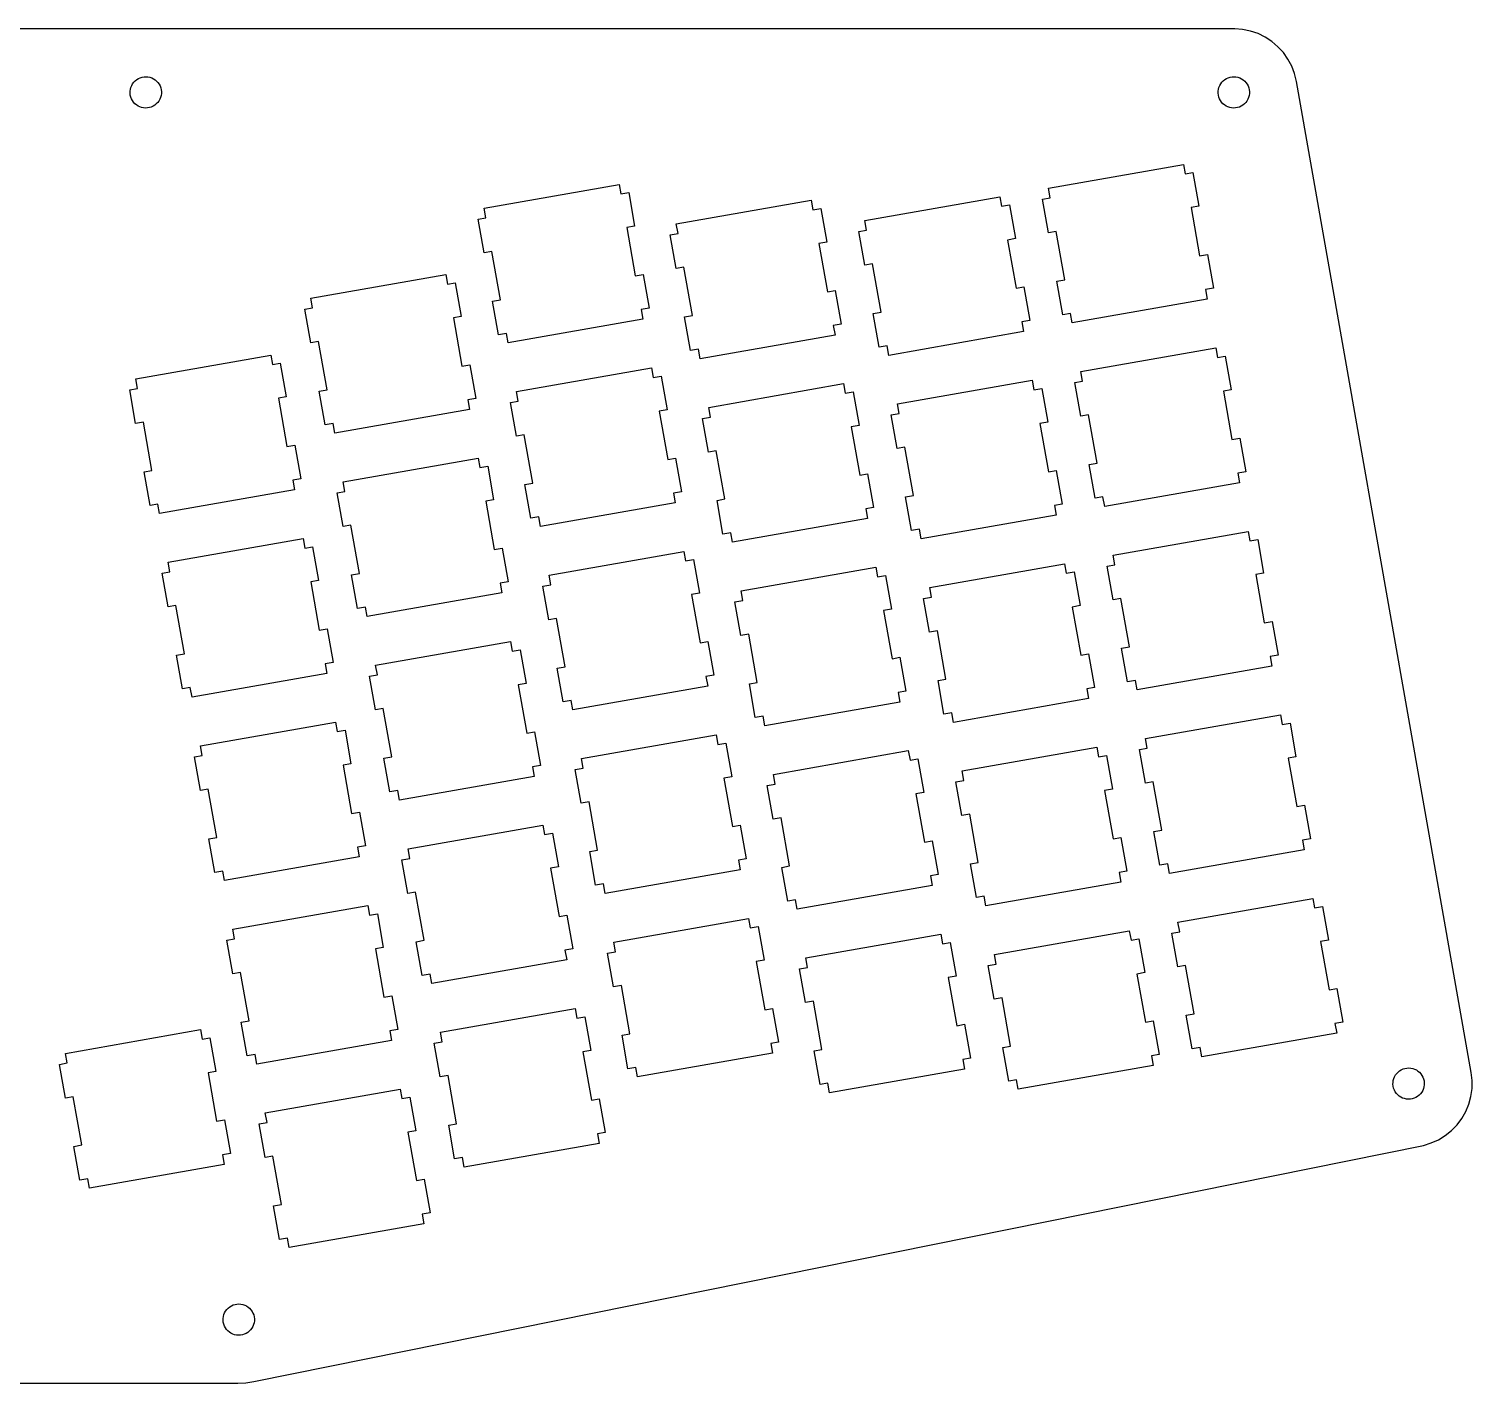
# Model space of a CAD drawing. Header units: metres. Extents: x -148 to 148, y -7 to 131.
# Drawn here: x 0 to 147.5, y -7.1 to 131.3 of the extents above; entities that cross this region are included whole.
import ezdxf

# ---------------------------------------------------------------- set-up
doc = ezdxf.new("R2010")
doc.units = ezdxf.units.M

msp = doc.modelspace()

# ---------------------------------------------------------------- linework, layer by layer
for p, q in [((123.243, 131.347), (-123.243, 131.347)), ((124.057, 131.284), (123.243, 131.347)), ((124.857, 131.12), (124.057, 131.284)), ((125.629, 130.857), (124.857, 131.12)), ((126.363, 130.499), (125.629, 130.857)), ((127.046, 130.052), (126.363, 130.499)), ((127.668, 129.523), (127.046, 130.052)), ((128.218, 128.921), (127.668, 129.523)), ((128.689, 128.253), (128.218, 128.921)), ((129.072, 127.533), (128.689, 128.253)), ((129.362, 126.77), (129.072, 127.533)), ((10.4317, 125.363), (10.5083, 125.549)), ((10.5083, 125.549), (10.6075, 125.724)), ((10.6075, 125.724), (10.7279, 125.885)), ((10.7279, 125.885), (10.8675, 126.029)), ((10.8675, 126.029), (11.0241, 126.155)), ((11.0241, 126.155), (11.1952, 126.26)), ((11.1952, 126.26), (11.3782, 126.343)), ((11.3782, 126.343), (11.5701, 126.403)), ((11.5701, 126.403), (11.768, 126.438)), ((11.768, 126.438), (11.9687, 126.447)), ((11.9687, 126.447), (12.169, 126.432)), ((12.169, 126.432), (12.3659, 126.392)), ((12.3659, 126.392), (12.5561, 126.327)), ((12.5561, 126.327), (12.7367, 126.239)), ((12.7367, 126.239), (12.9048, 126.129)), ((12.9048, 126.129), (13.0578, 125.999)), ((13.0578, 125.999), (13.1933, 125.85)), ((13.1933, 125.85), (13.3091, 125.686)), ((13.3091, 125.686), (13.4035, 125.509)), ((13.4035, 125.509), (13.4748, 125.321)), ((121.638, 125.363), (121.714, 125.549)), ((121.714, 125.549), (121.814, 125.724)), ((121.814, 125.724), (121.934, 125.885)), ((121.934, 125.885), (122.074, 126.029)), ((122.074, 126.029), (122.23, 126.155)), ((122.23, 126.155), (122.401, 126.26)), ((122.401, 126.26), (122.584, 126.343)), ((122.584, 126.343), (122.776, 126.403)), ((122.776, 126.403), (122.974, 126.438)), ((122.974, 126.438), (123.175, 126.447)), ((123.175, 126.447), (123.375, 126.432)), ((123.375, 126.432), (123.572, 126.392)), ((123.572, 126.392), (123.762, 126.327)), ((123.762, 126.327), (123.943, 126.239)), ((123.943, 126.239), (124.111, 126.129)), ((124.111, 126.129), (124.264, 125.999)), ((124.264, 125.999), (124.399, 125.85)), ((124.399, 125.85), (124.515, 125.686)), ((124.515, 125.686), (124.61, 125.509)), ((124.61, 125.509), (124.681, 125.321)), ((129.554, 125.976), (129.362, 126.77)), ((147.421, 24.6452), (129.554, 125.976)), ((10.3483, 124.769), (10.3511, 124.97)), ((10.3707, 124.57), (10.3483, 124.769)), ((10.3511, 124.97), (10.379, 125.169)), ((10.4179, 124.374), (10.3707, 124.57)), ((10.379, 125.169), (10.4317, 125.363)), ((10.4893, 124.187), (10.4179, 124.374)), ((10.5836, 124.009), (10.4893, 124.187)), ((10.6994, 123.845), (10.5836, 124.009)), ((13.2852, 123.971), (13.1648, 123.811)), ((13.3844, 124.146), (13.2852, 123.971)), ((13.461, 124.332), (13.3844, 124.146)), ((13.5137, 124.526), (13.461, 124.332)), ((13.4748, 125.321), (13.522, 125.125)), ((13.5416, 124.725), (13.5137, 124.526)), ((13.522, 125.125), (13.5444, 124.926)), ((13.5444, 124.926), (13.5416, 124.725)), ((121.554, 124.769), (121.557, 124.97)), ((121.577, 124.57), (121.554, 124.769)), ((121.557, 124.97), (121.585, 125.169)), ((121.624, 124.374), (121.577, 124.57)), ((121.585, 125.169), (121.638, 125.363)), ((121.695, 124.187), (121.624, 124.374)), ((121.79, 124.009), (121.695, 124.187)), ((121.906, 123.845), (121.79, 124.009)), ((124.491, 123.971), (124.371, 123.811)), ((124.591, 124.146), (124.491, 123.971)), ((124.667, 124.332), (124.591, 124.146)), ((124.72, 124.526), (124.667, 124.332)), ((124.681, 125.321), (124.728, 125.125)), ((124.748, 124.725), (124.72, 124.526)), ((124.728, 125.125), (124.751, 124.926)), ((124.751, 124.926), (124.748, 124.725)), ((10.8349, 123.697), (10.6994, 123.845)), ((10.9879, 123.566), (10.8349, 123.697)), ((11.1561, 123.456), (10.9879, 123.566)), ((11.3367, 123.368), (11.1561, 123.456)), ((11.5269, 123.304), (11.3367, 123.368)), ((11.7237, 123.263), (11.5269, 123.304)), ((11.924, 123.248), (11.7237, 123.263)), ((12.1247, 123.258), (11.924, 123.248)), ((12.3226, 123.292), (12.1247, 123.258)), ((12.5145, 123.352), (12.3226, 123.292)), ((12.6975, 123.435), (12.5145, 123.352)), ((12.8687, 123.54), (12.6975, 123.435)), ((13.0253, 123.666), (12.8687, 123.54)), ((13.1648, 123.811), (13.0253, 123.666)), ((122.041, 123.697), (121.906, 123.845)), ((122.194, 123.566), (122.041, 123.697)), ((122.362, 123.456), (122.194, 123.566)), ((122.543, 123.368), (122.362, 123.456)), ((122.733, 123.304), (122.543, 123.368)), ((122.93, 123.263), (122.733, 123.304)), ((123.13, 123.248), (122.93, 123.263)), ((123.331, 123.258), (123.13, 123.248)), ((123.529, 123.292), (123.331, 123.258)), ((123.721, 123.352), (123.529, 123.292)), ((123.904, 123.435), (123.721, 123.352)), ((124.075, 123.54), (123.904, 123.435)), ((124.231, 123.666), (124.075, 123.54)), ((124.371, 123.811), (124.231, 123.666)), ((104.217, 115.064), (118.004, 117.495)), ((118.004, 117.495), (118.177, 116.514)), ((118.177, 116.514), (118.977, 116.656)), ((118.977, 116.656), (119.585, 113.209)), ((46.5457, 113.018), (60.333, 115.449)), ((60.333, 115.449), (60.5059, 114.469)), ((104.39, 114.083), (104.217, 115.064)), ((60.5059, 114.469), (61.3063, 114.61)), ((61.3063, 114.61), (61.9141, 111.163)), ((66.1746, 111.402), (79.9619, 113.833)), ((79.9619, 113.833), (80.1347, 112.853)), ((85.4561, 111.756), (99.2434, 114.187)), ((99.2434, 114.187), (99.4163, 113.206)), ((103.589, 113.942), (104.39, 114.083)), ((104.197, 110.495), (103.589, 113.942)), ((46.7186, 112.038), (46.5457, 113.018)), ((80.1347, 112.853), (80.9352, 112.994)), ((80.9352, 112.994), (81.543, 109.547)), ((99.4163, 113.206), (100.217, 113.348)), ((100.217, 113.348), (100.824, 109.901)), ((119.585, 113.209), (118.785, 113.067)), ((118.785, 113.067), (119.654, 108.135)), ((45.9181, 111.897), (46.7186, 112.038)), ((46.5259, 108.45), (45.9181, 111.897)), ((61.9141, 111.163), (61.1137, 111.022)), ((61.1137, 111.022), (61.9835, 106.089)), ((66.3474, 110.422), (66.1746, 111.402)), ((84.8285, 110.634), (85.629, 110.775)), ((85.4363, 107.187), (84.8285, 110.634)), ((85.629, 110.775), (85.4561, 111.756)), ((104.997, 110.636), (104.197, 110.495)), ((105.867, 105.704), (104.997, 110.636)), ((65.547, 110.281), (66.3474, 110.422)), ((66.1548, 106.834), (65.547, 110.281)), ((81.543, 109.547), (80.7425, 109.406)), ((80.7425, 109.406), (81.6123, 104.473)), ((100.824, 109.901), (100.024, 109.759)), ((100.024, 109.759), (100.894, 104.827)), ((47.3264, 108.591), (46.5259, 108.45)), ((48.1962, 103.658), (47.3264, 108.591)), ((119.654, 108.135), (120.455, 108.276)), ((120.455, 108.276), (121.063, 104.829)), ((28.827, 103.801), (42.6143, 106.232)), ((42.6143, 106.232), (42.7872, 105.252)), ((61.9835, 106.089), (62.7839, 106.23)), ((62.7839, 106.23), (63.3917, 102.783)), ((66.9552, 106.975), (66.1548, 106.834)), ((67.825, 102.042), (66.9552, 106.975)), ((86.2367, 107.328), (85.4363, 107.187)), ((87.1065, 102.396), (86.2367, 107.328)), ((42.7872, 105.252), (43.5876, 105.393)), ((43.5876, 105.393), (44.1954, 101.946)), ((100.894, 104.827), (101.694, 104.968)), ((101.694, 104.968), (102.302, 101.521)), ((105.067, 105.562), (105.867, 105.704)), ((105.674, 102.116), (105.067, 105.562)), ((121.063, 104.829), (120.262, 104.688)), ((28.9999, 102.821), (28.827, 103.801)), ((47.3957, 103.517), (48.1962, 103.658)), ((48.0035, 100.07), (47.3957, 103.517)), ((81.6123, 104.473), (82.4127, 104.614)), ((82.4127, 104.614), (83.0205, 101.167)), ((120.435, 103.707), (106.648, 101.276)), ((120.262, 104.688), (120.435, 103.707)), ((28.1994, 102.68), (28.9999, 102.821)), ((28.8072, 99.2328), (28.1994, 102.68)), ((44.1954, 101.946), (43.395, 101.805)), ((43.395, 101.805), (44.2648, 96.8723)), ((63.3917, 102.783), (62.5912, 102.642)), ((62.5912, 102.642), (62.7641, 101.662)), ((67.0245, 101.901), (67.825, 102.042)), ((67.6323, 98.4539), (67.0245, 101.901)), ((86.3061, 102.254), (87.1065, 102.396)), ((86.9139, 98.8075), (86.3061, 102.254)), ((106.475, 102.257), (105.674, 102.116)), ((106.648, 101.276), (106.475, 102.257)), ((62.7641, 101.662), (48.9768, 99.2308)), ((83.0205, 101.167), (82.2201, 101.026)), ((82.2201, 101.026), (82.3929, 100.046)), ((101.674, 100.399), (87.8872, 97.9683)), ((102.302, 101.521), (101.502, 101.38)), ((101.502, 101.38), (101.674, 100.399)), ((29.6077, 99.374), (28.8072, 99.2328)), ((30.4775, 94.4412), (29.6077, 99.374)), ((48.8039, 100.211), (48.0035, 100.07)), ((48.9768, 99.2308), (48.8039, 100.211)), ((82.3929, 100.046), (68.6056, 97.6147)), ((87.7143, 98.9487), (86.9139, 98.8075)), ((87.8872, 97.9683), (87.7143, 98.9487)), ((10.9347, 95.5692), (24.722, 98.0003)), ((24.722, 98.0003), (24.8949, 97.02)), ((68.4328, 98.5951), (67.6323, 98.4539)), ((68.6056, 97.6147), (68.4328, 98.5951)), ((107.525, 96.303), (121.312, 98.7341)), ((121.312, 98.7341), (121.485, 97.7538)), ((121.485, 97.7538), (122.285, 97.8949)), ((122.285, 97.8949), (122.893, 94.448)), ((24.8949, 97.02), (25.6953, 97.1611)), ((25.6953, 97.1611), (26.3031, 93.7142)), ((44.2648, 96.8723), (45.0652, 97.0134)), ((45.0652, 97.0134), (45.673, 93.5665)), ((49.8537, 94.2575), (63.641, 96.6886)), ((63.641, 96.6886), (63.8139, 95.7083)), ((107.698, 95.3227), (107.525, 96.303)), ((10.3071, 94.4477), (11.1075, 94.5889)), ((10.9149, 91.0008), (10.3071, 94.4477)), ((11.1075, 94.5889), (10.9347, 95.5692)), ((29.677, 94.3001), (30.4775, 94.4412)), ((63.8139, 95.7083), (64.6143, 95.8494)), ((64.6143, 95.8494), (65.2221, 92.4025)), ((69.4826, 92.6415), (83.2699, 95.0725)), ((83.2699, 95.0725), (83.4427, 94.0922)), ((88.7641, 92.995), (102.551, 95.4261)), ((102.551, 95.4261), (102.724, 94.4458)), ((102.724, 94.4458), (103.525, 94.5869)), ((103.525, 94.5869), (104.132, 91.14)), ((106.897, 95.1816), (107.698, 95.3227)), ((107.505, 91.7346), (106.897, 95.1816)), ((122.893, 94.448), (122.093, 94.3069)), ((26.3031, 93.7142), (25.5026, 93.573)), ((25.5026, 93.573), (26.3724, 88.6402)), ((30.2848, 90.8531), (29.677, 94.3001)), ((45.673, 93.5665), (44.8726, 93.4253)), ((44.8726, 93.4253), (45.0454, 92.445)), ((49.2261, 93.136), (50.0266, 93.2772)), ((49.8339, 89.6891), (49.2261, 93.136)), ((50.0266, 93.2772), (49.8537, 94.2575)), ((83.4427, 94.0922), (84.2432, 94.2334)), ((84.2432, 94.2334), (84.851, 90.7864)), ((88.937, 92.0147), (88.7641, 92.995)), ((122.093, 94.3069), (122.962, 89.3741)), ((45.0454, 92.445), (31.2581, 90.0139)), ((65.2221, 92.4025), (64.4217, 92.2613)), ((64.4217, 92.2613), (65.2915, 87.3285)), ((68.855, 91.52), (69.6554, 91.6611)), ((69.4628, 88.0731), (68.855, 91.52)), ((69.6554, 91.6611), (69.4826, 92.6415)), ((88.1365, 91.8736), (88.937, 92.0147)), ((88.7443, 88.4266), (88.1365, 91.8736)), ((108.305, 91.8758), (107.505, 91.7346)), ((109.175, 86.943), (108.305, 91.8758)), ((11.7153, 91.142), (10.9149, 91.0008)), ((12.5851, 86.2092), (11.7153, 91.142)), ((31.0853, 90.9943), (30.2848, 90.8531)), ((31.2581, 90.0139), (31.0853, 90.9943)), ((84.851, 90.7864), (84.0505, 90.6453)), ((84.0505, 90.6453), (84.9203, 85.7125)), ((104.132, 91.14), (103.332, 90.9989)), ((103.332, 90.9989), (104.202, 86.0661)), ((26.3724, 88.6402), (27.1729, 88.7814)), ((27.1729, 88.7814), (27.7807, 85.3344)), ((50.6344, 89.8302), (49.8339, 89.6891)), ((51.5042, 84.8975), (50.6344, 89.8302)), ((89.5447, 88.5678), (88.7443, 88.4266)), ((90.4145, 83.635), (89.5447, 88.5678)), ((122.962, 89.3741), (123.763, 89.5152)), ((123.763, 89.5152), (124.371, 86.0683)), ((32.135, 85.0407), (45.9223, 87.4717)), ((45.9223, 87.4717), (46.0952, 86.4914)), ((65.2915, 87.3285), (66.0919, 87.4697)), ((66.0919, 87.4697), (66.6997, 84.0227)), ((70.2632, 88.2142), (69.4628, 88.0731)), ((71.133, 83.2814), (70.2632, 88.2142)), ((11.7847, 86.068), (12.5851, 86.2092)), ((12.3925, 82.6211), (11.7847, 86.068)), ((46.0952, 86.4914), (46.8956, 86.6325)), ((46.8956, 86.6325), (47.5034, 83.1856)), ((84.9203, 85.7125), (85.7207, 85.8536)), ((85.7207, 85.8536), (86.3285, 82.4067)), ((104.202, 86.0661), (105.002, 86.2072)), ((105.002, 86.2072), (105.61, 82.7603)), ((108.375, 86.8018), (109.175, 86.943)), ((108.982, 83.3549), (108.375, 86.8018)), ((124.371, 86.0683), (123.57, 85.9271)), ((123.57, 85.9271), (123.743, 84.9468)), ((27.1531, 84.213), (13.3658, 81.7819)), ((27.7807, 85.3344), (26.9802, 85.1933)), ((26.9802, 85.1933), (27.1531, 84.213)), ((32.3079, 84.0603), (32.135, 85.0407)), ((50.7037, 84.7563), (51.5042, 84.8975)), ((51.3115, 81.3094), (50.7037, 84.7563)), ((123.743, 84.9468), (109.956, 82.5157)), ((13.1929, 82.7622), (12.3925, 82.6211)), ((13.3658, 81.7819), (13.1929, 82.7622)), ((31.5074, 83.9192), (32.3079, 84.0603)), ((32.1152, 80.4723), (31.5074, 83.9192)), ((47.5034, 83.1856), (46.703, 83.0445)), ((46.703, 83.0445), (47.5728, 78.1117)), ((66.0721, 82.9013), (52.2848, 80.4702)), ((66.6997, 84.0227), (65.8992, 83.8816)), ((65.8992, 83.8816), (66.0721, 82.9013)), ((70.3325, 83.1403), (71.133, 83.2814)), ((70.9403, 79.6933), (70.3325, 83.1403)), ((89.6141, 83.4939), (90.4145, 83.635)), ((90.2219, 80.0469), (89.6141, 83.4939)), ((105.61, 82.7603), (104.81, 82.6191)), ((104.81, 82.6191), (104.982, 81.6388)), ((109.783, 83.496), (108.982, 83.3549)), ((109.956, 82.5157), (109.783, 83.496)), ((52.1119, 81.4505), (51.3115, 81.3094)), ((52.2848, 80.4702), (52.1119, 81.4505)), ((85.7009, 81.2852), (71.9136, 78.8542)), ((86.3285, 82.4067), (85.5281, 82.2656)), ((85.5281, 82.2656), (85.7009, 81.2852)), ((104.982, 81.6388), (91.1952, 79.2077)), ((32.9157, 80.6134), (32.1152, 80.4723)), ((33.7855, 75.6806), (32.9157, 80.6134)), ((71.7408, 79.8345), (70.9403, 79.6933)), ((71.9136, 78.8542), (71.7408, 79.8345)), ((91.0223, 80.1881), (90.2219, 80.0469)), ((91.1952, 79.2077), (91.0223, 80.1881)), ((110.833, 77.5424), (124.62, 79.9735)), ((124.62, 79.9735), (124.793, 78.9932)), ((14.2427, 76.8086), (28.03, 79.2397)), ((28.03, 79.2397), (28.2029, 78.2594)), ((28.2029, 78.2594), (29.0033, 78.4005)), ((29.0033, 78.4005), (29.6111, 74.9536)), ((47.5728, 78.1117), (48.3732, 78.2528)), ((48.3732, 78.2528), (48.981, 74.8059)), ((124.793, 78.9932), (125.593, 79.1343)), ((125.593, 79.1343), (126.201, 75.6874)), ((14.4155, 75.8283), (14.2427, 76.8086)), ((53.1617, 75.4969), (66.949, 77.928)), ((66.949, 77.928), (67.1219, 76.9477)), ((67.1219, 76.9477), (67.9223, 77.0888)), ((67.9223, 77.0888), (68.5301, 73.6419)), ((111.006, 76.5621), (110.833, 77.5424)), ((13.6151, 75.6871), (14.4155, 75.8283)), ((14.2229, 72.2402), (13.6151, 75.6871)), ((32.985, 75.5395), (33.7855, 75.6806)), ((33.5928, 72.0925), (32.985, 75.5395)), ((53.3346, 74.5166), (53.1617, 75.4969)), ((72.7906, 73.8809), (86.5779, 76.312)), ((86.5779, 76.312), (86.7507, 75.3316)), ((86.7507, 75.3316), (87.5512, 75.4727)), ((87.5512, 75.4727), (88.159, 72.0258)), ((92.0721, 74.2345), (105.859, 76.6655)), ((105.859, 76.6655), (106.032, 75.6852)), ((106.032, 75.6852), (106.833, 75.8263)), ((106.833, 75.8263), (107.44, 72.3794)), ((110.205, 76.421), (111.006, 76.5621)), ((110.813, 72.974), (110.205, 76.421)), ((126.201, 75.6874), (125.401, 75.5462)), ((125.401, 75.5462), (126.27, 70.6135)), ((29.6111, 74.9536), (28.8106, 74.8124)), ((28.8106, 74.8124), (29.6804, 69.8797)), ((48.981, 74.8059), (48.1806, 74.6647)), ((48.1806, 74.6647), (48.3534, 73.6844)), ((52.5341, 74.3754), (53.3346, 74.5166)), ((53.1419, 70.9285), (52.5341, 74.3754)), ((72.9634, 72.9005), (72.7906, 73.8809)), ((92.2449, 73.2541), (92.0721, 74.2345)), ((15.0233, 72.3814), (14.2229, 72.2402)), ((15.8931, 67.4486), (15.0233, 72.3814)), ((48.3534, 73.6844), (34.5661, 71.2534)), ((68.5301, 73.6419), (67.7297, 73.5007)), ((67.7297, 73.5007), (68.5995, 68.5679)), ((72.163, 72.7594), (72.9634, 72.9005)), ((72.7708, 69.3125), (72.163, 72.7594)), ((91.4445, 73.113), (92.2449, 73.2541)), ((92.0523, 69.666), (91.4445, 73.113)), ((107.44, 72.3794), (106.64, 72.2383)), ((111.613, 73.1152), (110.813, 72.974)), ((112.483, 68.1824), (111.613, 73.1152)), ((34.3932, 72.2337), (33.5928, 72.0925)), ((34.5661, 71.2534), (34.3932, 72.2337)), ((53.9424, 71.0696), (53.1419, 70.9285)), ((54.8121, 66.1369), (53.9424, 71.0696)), ((88.159, 72.0258), (87.3585, 71.8847)), ((87.3585, 71.8847), (88.2283, 66.9519)), ((106.64, 72.2383), (107.51, 67.3055)), ((29.6804, 69.8797), (30.4809, 70.0208)), ((30.4809, 70.0208), (31.0887, 66.5739)), ((73.5712, 69.4536), (72.7708, 69.3125)), ((74.441, 64.5208), (73.5712, 69.4536)), ((92.8527, 69.8072), (92.0523, 69.666)), ((93.7225, 64.8744), (92.8527, 69.8072)), ((126.27, 70.6135), (127.071, 70.7546)), ((127.071, 70.7546), (127.679, 67.3077)), ((35.443, 66.2801), (49.2303, 68.7111)), ((49.2303, 68.7111), (49.4032, 67.7308)), ((49.4032, 67.7308), (50.2036, 67.8719)), ((50.2036, 67.8719), (50.8114, 64.425)), ((68.5995, 68.5679), (69.3999, 68.7091)), ((69.3999, 68.7091), (70.0077, 65.2621)), ((111.683, 68.0413), (112.483, 68.1824)), ((112.29, 64.5943), (111.683, 68.0413)), ((15.0927, 67.3074), (15.8931, 67.4486)), ((15.7005, 63.8605), (15.0927, 67.3074)), ((31.0887, 66.5739), (30.2882, 66.4327)), ((30.2882, 66.4327), (30.4611, 65.4524)), ((88.2283, 66.9519), (89.0287, 67.093)), ((89.0287, 67.093), (89.6365, 63.6461)), ((107.51, 67.3055), (108.31, 67.4466)), ((108.31, 67.4466), (108.918, 63.9997)), ((127.679, 67.3077), (126.878, 67.1665)), ((126.878, 67.1665), (127.051, 66.1862)), ((30.4611, 65.4524), (16.6738, 63.0213)), ((34.8154, 65.1586), (35.6159, 65.2997)), ((35.4232, 61.7117), (34.8154, 65.1586)), ((35.6159, 65.2997), (35.443, 66.2801)), ((54.0117, 65.9957), (54.8121, 66.1369)), ((54.6195, 62.5488), (54.0117, 65.9957)), ((70.0077, 65.2621), (69.2072, 65.121)), ((69.2072, 65.121), (69.3801, 64.1407)), ((127.051, 66.1862), (113.264, 63.7551)), ((16.5009, 64.0016), (15.7005, 63.8605)), ((16.6738, 63.0213), (16.5009, 64.0016)), ((50.8114, 64.425), (50.011, 64.2839)), ((50.011, 64.2839), (50.8808, 59.3511)), ((69.3801, 64.1407), (55.5928, 61.7096)), ((73.6405, 64.3797), (74.441, 64.5208)), ((74.2483, 60.9328), (73.6405, 64.3797)), ((89.6365, 63.6461), (88.8361, 63.505)), ((88.8361, 63.505), (89.0089, 62.5246)), ((92.9221, 64.7333), (93.7225, 64.8744)), ((93.5299, 61.2863), (92.9221, 64.7333)), ((108.918, 63.9997), (108.118, 63.8585)), ((108.118, 63.8585), (108.29, 62.8782)), ((113.091, 64.7355), (112.29, 64.5943)), ((113.264, 63.7551), (113.091, 64.7355)), ((55.4199, 62.6899), (54.6195, 62.5488)), ((55.5928, 61.7096), (55.4199, 62.6899)), ((89.0089, 62.5246), (75.2216, 60.0936)), ((108.29, 62.8782), (94.5032, 60.4471)), ((36.2237, 61.8528), (35.4232, 61.7117)), ((37.0935, 56.92), (36.2237, 61.8528)), ((75.0488, 61.0739), (74.2483, 60.9328)), ((75.2216, 60.0936), (75.0488, 61.0739)), ((94.3303, 61.4275), (93.5299, 61.2863)), ((94.5032, 60.4471), (94.3303, 61.4275)), ((114.141, 58.7819), (127.928, 61.2129)), ((127.928, 61.2129), (128.101, 60.2326)), ((17.5507, 58.048), (31.338, 60.4791)), ((31.338, 60.4791), (31.5108, 59.4988)), ((31.5108, 59.4988), (32.3113, 59.6399)), ((32.3113, 59.6399), (32.9191, 56.193)), ((50.8808, 59.3511), (51.6812, 59.4922)), ((51.6812, 59.4922), (52.289, 56.0453)), ((56.4697, 56.7363), (70.257, 59.1674)), ((70.257, 59.1674), (70.4299, 58.1871)), ((128.101, 60.2326), (128.901, 60.3737)), ((128.901, 60.3737), (129.509, 56.9268)), ((17.7235, 57.0677), (17.5507, 58.048)), ((70.4299, 58.1871), (71.2303, 58.3282)), ((71.2303, 58.3282), (71.8381, 54.8813)), ((76.0986, 55.1203), (89.8859, 57.5514)), ((89.8859, 57.5514), (90.0587, 56.571)), ((95.3801, 55.4739), (109.167, 57.9049)), ((109.167, 57.9049), (109.34, 56.9246)), ((113.513, 57.6604), (114.314, 57.8015)), ((114.121, 54.2135), (113.513, 57.6604)), ((114.314, 57.8015), (114.141, 58.7819)), ((16.9231, 56.9266), (17.7235, 57.0677)), ((17.5309, 53.4796), (16.9231, 56.9266)), ((32.9191, 56.193), (32.1186, 56.0518)), ((36.293, 56.7789), (37.0935, 56.92)), ((36.9008, 53.332), (36.293, 56.7789)), ((56.6426, 55.756), (56.4697, 56.7363)), ((90.0587, 56.571), (90.8592, 56.7122)), ((90.8592, 56.7122), (91.4669, 53.2652)), ((109.34, 56.9246), (110.141, 57.0657)), ((110.141, 57.0657), (110.748, 53.6188)), ((129.509, 56.9268), (128.709, 56.7857)), ((128.709, 56.7857), (129.578, 51.8529)), ((32.1186, 56.0518), (32.9884, 51.1191)), ((51.6614, 54.9238), (37.8741, 52.4928)), ((52.289, 56.0453), (51.4886, 55.9042)), ((51.4886, 55.9042), (51.6614, 54.9238)), ((55.8421, 55.6149), (56.6426, 55.756)), ((56.4499, 52.1679), (55.8421, 55.6149)), ((71.8381, 54.8813), (71.0377, 54.7401)), ((71.0377, 54.7401), (71.9075, 49.8073)), ((76.2714, 54.14), (76.0986, 55.1203)), ((95.5529, 54.4935), (95.3801, 55.4739)), ((18.3313, 53.6208), (17.5309, 53.4796)), ((19.2011, 48.688), (18.3313, 53.6208)), ((37.7012, 53.4731), (36.9008, 53.332)), ((37.8741, 52.4928), (37.7012, 53.4731)), ((75.471, 53.9988), (76.2714, 54.14)), ((76.0788, 50.5519), (75.471, 53.9988)), ((91.4669, 53.2652), (90.6665, 53.1241)), ((90.6665, 53.1241), (91.5363, 48.1913)), ((94.7525, 54.3524), (95.5529, 54.4935)), ((95.3603, 50.9055), (94.7525, 54.3524)), ((110.748, 53.6188), (109.948, 53.4777)), ((109.948, 53.4777), (110.818, 48.5449)), ((114.921, 54.3546), (114.121, 54.2135)), ((115.791, 49.4218), (114.921, 54.3546)), ((57.2504, 52.3091), (56.4499, 52.1679)), ((58.1201, 47.3763), (57.2504, 52.3091)), ((129.578, 51.8529), (130.379, 51.994)), ((130.379, 51.994), (130.987, 48.5471)), ((32.9884, 51.1191), (33.7889, 51.2602)), ((33.7889, 51.2602), (34.3967, 47.8133)), ((76.8792, 50.693), (76.0788, 50.5519)), ((77.749, 45.7602), (76.8792, 50.693)), ((96.1607, 51.0466), (95.3603, 50.9055)), ((97.0305, 46.1138), (96.1607, 51.0466)), ((18.4007, 48.5468), (19.2011, 48.688)), ((38.751, 47.5195), (52.5383, 49.9505)), ((52.5383, 49.9505), (52.7112, 48.9702)), ((52.7112, 48.9702), (53.5116, 49.1114)), ((53.5116, 49.1114), (54.1194, 45.6644)), ((71.9075, 49.8073), (72.7079, 49.9485)), ((72.7079, 49.9485), (73.3157, 46.5016)), ((110.818, 48.5449), (111.618, 48.686)), ((111.618, 48.686), (112.226, 45.2391)), ((114.991, 49.2807), (115.791, 49.4218)), ((115.598, 45.8337), (114.991, 49.2807)), ((19.0085, 45.0999), (18.4007, 48.5468)), ((34.3967, 47.8133), (33.5962, 47.6721)), ((33.5962, 47.6721), (33.7691, 46.6918)), ((38.9239, 46.5392), (38.751, 47.5195)), ((57.3197, 47.2351), (58.1201, 47.3763)), ((57.9275, 43.7882), (57.3197, 47.2351)), ((91.5363, 48.1913), (92.3367, 48.3324)), ((92.3367, 48.3324), (92.9445, 44.8855)), ((130.359, 47.4256), (116.572, 44.9945)), ((130.987, 48.5471), (130.186, 48.4059)), ((130.186, 48.4059), (130.359, 47.4256)), ((33.7691, 46.6918), (19.9818, 44.2607)), ((38.1234, 46.398), (38.9239, 46.5392)), ((38.7312, 42.9511), (38.1234, 46.398)), ((73.3157, 46.5016), (72.5152, 46.3604)), ((72.5152, 46.3604), (72.6881, 45.3801)), ((76.9485, 45.6191), (77.749, 45.7602)), ((96.2301, 45.9727), (97.0305, 46.1138)), ((96.8379, 42.5257), (96.2301, 45.9727)), ((116.399, 45.9749), (115.598, 45.8337)), ((116.572, 44.9945), (116.399, 45.9749)), ((19.8089, 45.2411), (19.0085, 45.0999)), ((19.9818, 44.2607), (19.8089, 45.2411)), ((54.1194, 45.6644), (53.319, 45.5233)), ((53.319, 45.5233), (54.1888, 40.5905)), ((72.6881, 45.3801), (58.9008, 42.949)), ((77.5563, 42.1722), (76.9485, 45.6191)), ((92.9445, 44.8855), (92.1441, 44.7444)), ((92.1441, 44.7444), (92.3169, 43.764)), ((112.226, 45.2391), (111.426, 45.0979)), ((111.426, 45.0979), (111.598, 44.1176)), ((39.5317, 43.0922), (38.7312, 42.9511)), ((40.4015, 38.1594), (39.5317, 43.0922)), ((58.7279, 43.9293), (57.9275, 43.7882)), ((58.9008, 42.949), (58.7279, 43.9293)), ((92.3169, 43.764), (78.5296, 41.333)), ((111.598, 44.1176), (97.8112, 41.6865)), ((20.8587, 39.2874), (34.646, 41.7185)), ((34.646, 41.7185), (34.8188, 40.7382)), ((78.3568, 42.3133), (77.5563, 42.1722)), ((78.5296, 41.333), (78.3568, 42.3133)), ((97.6383, 42.6669), (96.8379, 42.5257)), ((97.8112, 41.6865), (97.6383, 42.6669)), ((117.449, 40.0213), (131.236, 42.4523)), ((131.236, 42.4523), (131.409, 41.472)), ((131.409, 41.472), (132.209, 41.6132)), ((132.209, 41.6132), (132.817, 38.1662)), ((34.8188, 40.7382), (35.6193, 40.8793)), ((35.6193, 40.8793), (36.2271, 37.4324)), ((54.1888, 40.5905), (54.9892, 40.7316)), ((54.9892, 40.7316), (55.597, 37.2847)), ((59.7777, 37.9757), (73.565, 40.4068)), ((73.565, 40.4068), (73.7379, 39.4265)), ((117.622, 39.041), (117.449, 40.0213)), ((21.0315, 38.3071), (20.8587, 39.2874)), ((73.7379, 39.4265), (74.5383, 39.5676)), ((74.5383, 39.5676), (75.1461, 36.1207)), ((79.4065, 36.3597), (93.1938, 38.7908)), ((93.1938, 38.7908), (93.3667, 37.8105)), ((98.6881, 36.7133), (112.475, 39.1443)), ((112.475, 39.1443), (112.648, 38.164)), ((116.821, 38.8998), (117.622, 39.041)), ((117.429, 35.4529), (116.821, 38.8998)), ((20.2311, 38.166), (21.0315, 38.3071)), ((20.8389, 34.719), (20.2311, 38.166)), ((36.2271, 37.4324), (35.4266, 37.2913)), ((35.4266, 37.2913), (36.2964, 32.3585)), ((39.601, 38.0183), (40.4015, 38.1594)), ((40.2088, 34.5714), (39.601, 38.0183)), ((55.597, 37.2847), (54.7966, 37.1436)), ((54.7966, 37.1436), (54.9694, 36.1632)), ((59.1501, 36.8543), (59.9506, 36.9954)), ((59.9506, 36.9954), (59.7777, 37.9757)), ((93.3667, 37.8105), (94.1672, 37.9516)), ((94.1672, 37.9516), (94.7749, 34.5047)), ((112.648, 38.164), (113.449, 38.3052)), ((113.449, 38.3052), (114.056, 34.8582)), ((132.817, 38.1662), (132.017, 38.0251)), ((132.017, 38.0251), (132.886, 33.0923)), ((54.9694, 36.1632), (41.1821, 33.7322)), ((59.7579, 33.4073), (59.1501, 36.8543)), ((75.1461, 36.1207), (74.3457, 35.9796)), ((74.3457, 35.9796), (75.2155, 31.0468)), ((79.5794, 35.3794), (79.4065, 36.3597)), ((98.0605, 35.5918), (98.8609, 35.733)), ((98.6683, 32.1449), (98.0605, 35.5918)), ((98.8609, 35.733), (98.6881, 36.7133)), ((118.229, 35.594), (117.429, 35.4529)), ((119.099, 30.6612), (118.229, 35.594)), ((21.6393, 34.8602), (20.8389, 34.719)), ((22.5091, 29.9274), (21.6393, 34.8602)), ((41.0092, 34.7125), (40.2088, 34.5714)), ((41.1821, 33.7322), (41.0092, 34.7125)), ((78.779, 35.2382), (79.5794, 35.3794)), ((79.3867, 31.7913), (78.779, 35.2382)), ((94.7749, 34.5047), (93.9745, 34.3635)), ((93.9745, 34.3635), (94.8443, 29.4307)), ((114.056, 34.8582), (113.256, 34.7171)), ((113.256, 34.7171), (114.126, 29.7843)), ((36.2964, 32.3585), (37.0969, 32.4996)), ((37.0969, 32.4996), (37.7047, 29.0527)), ((60.5584, 33.5485), (59.7579, 33.4073)), ((61.4281, 28.6157), (60.5584, 33.5485)), ((132.886, 33.0923), (133.687, 33.2334)), ((133.687, 33.2334), (134.295, 29.7865)), ((42.059, 28.7589), (55.8463, 31.19)), ((55.8463, 31.19), (56.0192, 30.2096)), ((75.2155, 31.0468), (76.0159, 31.1879)), ((76.0159, 31.1879), (76.6237, 27.741)), ((80.1872, 31.9324), (79.3867, 31.7913)), ((81.057, 26.9997), (80.1872, 31.9324)), ((99.4687, 32.286), (98.6683, 32.1449)), ((100.339, 27.3532), (99.4687, 32.286)), ((21.7087, 29.7863), (22.5091, 29.9274)), ((22.3165, 26.3393), (21.7087, 29.7863)), ((56.0192, 30.2096), (56.8196, 30.3508)), ((56.8196, 30.3508), (57.4274, 26.9039)), ((94.8443, 29.4307), (95.6447, 29.5719)), ((95.6447, 29.5719), (96.2525, 26.1249)), ((114.126, 29.7843), (114.926, 29.9254)), ((114.926, 29.9254), (115.534, 26.4785)), ((118.299, 30.5201), (119.099, 30.6612)), ((118.906, 27.0732), (118.299, 30.5201)), ((134.295, 29.7865), (133.494, 29.6454)), ((133.494, 29.6454), (133.667, 28.665)), ((3.75209, 26.5992), (17.5394, 29.0302)), ((17.5394, 29.0302), (17.7122, 28.0499)), ((17.7122, 28.0499), (18.5127, 28.191)), ((18.5127, 28.191), (19.1205, 24.7441)), ((37.7047, 29.0527), (36.9042, 28.9115)), ((36.9042, 28.9115), (37.0771, 27.9312)), ((42.2319, 27.7786), (42.059, 28.7589)), ((60.6277, 28.4746), (61.4281, 28.6157)), ((61.2355, 25.0276), (60.6277, 28.4746)), ((133.667, 28.665), (119.88, 26.234)), ((3.92494, 25.6188), (3.75209, 26.5992)), ((37.0771, 27.9312), (23.2897, 25.5001)), ((41.4314, 27.6374), (42.2319, 27.7786)), ((42.0392, 24.1905), (41.4314, 27.6374)), ((57.4274, 26.9039), (56.627, 26.7627)), ((56.627, 26.7627), (57.4968, 21.8299)), ((75.9961, 26.6195), (62.2088, 24.1884)), ((76.6237, 27.741), (75.8232, 27.5998)), ((75.8232, 27.5998), (75.9961, 26.6195)), ((80.2565, 26.8585), (81.057, 26.9997)), ((80.8643, 23.4116), (80.2565, 26.8585)), ((99.5381, 27.2121), (100.339, 27.3532)), ((100.146, 23.7652), (99.5381, 27.2121)), ((119.707, 27.2143), (118.906, 27.0732)), ((119.88, 26.234), (119.707, 27.2143)), ((3.12451, 25.4777), (3.92494, 25.6188)), ((3.7323, 22.0307), (3.12451, 25.4777)), ((23.1169, 26.4805), (22.3165, 26.3393)), ((23.2897, 25.5001), (23.1169, 26.4805)), ((62.0359, 25.1688), (61.2355, 25.0276)), ((62.2088, 24.1884), (62.0359, 25.1688)), ((96.2525, 26.1249), (95.4521, 25.9838)), ((95.4521, 25.9838), (95.6249, 25.0035)), ((114.906, 25.357), (101.119, 22.926)), ((115.534, 26.4785), (114.734, 26.3374)), ((114.734, 26.3374), (114.906, 25.357)), ((140.644, 25.0716), (140.842, 25.1065)), ((140.842, 25.1065), (141.042, 25.1163)), ((141.042, 25.1163), (141.243, 25.1009)), ((141.243, 25.1009), (141.439, 25.0605)), ((19.1205, 24.7441), (18.32, 24.603)), ((18.32, 24.603), (19.1898, 19.6702)), ((42.8397, 24.3316), (42.0392, 24.1905)), ((43.7095, 19.3988), (42.8397, 24.3316)), ((95.6249, 25.0035), (81.8376, 22.5724)), ((100.946, 23.9063), (100.146, 23.7652)), ((101.119, 22.926), (100.946, 23.9063)), ((139.422, 23.4384), (139.425, 23.6393)), ((139.425, 23.6393), (139.453, 23.8382)), ((139.453, 23.8382), (139.505, 24.0321)), ((139.505, 24.0321), (139.582, 24.2179)), ((139.582, 24.2179), (139.681, 24.3926)), ((139.681, 24.3926), (139.801, 24.5535)), ((139.801, 24.5535), (139.941, 24.698)), ((139.941, 24.698), (140.098, 24.8239)), ((140.098, 24.8239), (140.269, 24.9292)), ((140.269, 24.9292), (140.452, 25.0122)), ((140.452, 25.0122), (140.644, 25.0716)), ((141.439, 25.0605), (141.63, 24.9958)), ((141.63, 24.9958), (141.81, 24.9077)), ((141.81, 24.9077), (141.978, 24.7977)), ((141.978, 24.7977), (142.131, 24.6674)), ((142.131, 24.6674), (142.267, 24.5191)), ((142.267, 24.5191), (142.383, 24.3549)), ((142.383, 24.3549), (142.477, 24.1775)), ((142.477, 24.1775), (142.548, 23.9897)), ((142.548, 23.9897), (142.596, 23.7943)), ((142.596, 23.7943), (142.618, 23.5947)), ((147.512, 23.834), (147.421, 24.6452)), ((147.501, 23.0178), (147.512, 23.834)), ((4.53273, 22.1719), (3.7323, 22.0307)), ((5.40251, 17.2391), (4.53273, 22.1719)), ((24.1667, 20.5269), (37.954, 22.9579)), ((37.954, 22.9579), (38.1268, 21.9776)), ((81.6648, 23.5527), (80.8643, 23.4116)), ((81.8376, 22.5724), (81.6648, 23.5527)), ((139.444, 23.2387), (139.422, 23.4384)), ((139.491, 23.0434), (139.444, 23.2387)), ((139.563, 22.8555), (139.491, 23.0434)), ((139.657, 22.6781), (139.563, 22.8555)), ((139.773, 22.5139), (139.657, 22.6781)), ((139.908, 22.3656), (139.773, 22.5139)), ((140.061, 22.2353), (139.908, 22.3656)), ((140.23, 22.1253), (140.061, 22.2353)), ((141.942, 22.2091), (141.771, 22.1038)), ((142.099, 22.335), (141.942, 22.2091)), ((142.238, 22.4795), (142.099, 22.335)), ((142.359, 22.6404), (142.238, 22.4795)), ((142.458, 22.8151), (142.359, 22.6404)), ((142.535, 23.0009), (142.458, 22.8151)), ((142.587, 23.1948), (142.535, 23.0009)), ((142.615, 23.3938), (142.587, 23.1948)), ((142.618, 23.5947), (142.615, 23.3938)), ((147.173, 21.4218), (147.387, 22.2095)), ((147.387, 22.2095), (147.501, 23.0178)), ((38.1268, 21.9776), (38.9273, 22.1187)), ((38.9273, 22.1187), (39.5351, 18.6718)), ((57.4968, 21.8299), (58.2972, 21.9711)), ((58.2972, 21.9711), (58.905, 18.5241)), ((140.41, 22.0372), (140.23, 22.1253)), ((140.6, 21.9725), (140.41, 22.0372)), ((140.797, 21.9321), (140.6, 21.9725)), ((140.998, 21.9167), (140.797, 21.9321)), ((141.198, 21.9265), (140.998, 21.9167)), ((141.396, 21.9614), (141.198, 21.9265)), ((141.588, 22.0208), (141.396, 21.9614)), ((141.771, 22.1038), (141.588, 22.0208)), ((146.459, 19.9573), (146.862, 20.6671)), ((146.862, 20.6671), (147.173, 21.4218)), ((19.1898, 19.6702), (19.9903, 19.8113)), ((19.9903, 19.8113), (20.5981, 16.3644)), ((23.5391, 19.4054), (24.3395, 19.5465)), ((24.1469, 15.9585), (23.5391, 19.4054)), ((24.3395, 19.5465), (24.1667, 20.5269)), ((42.909, 19.2577), (43.7095, 19.3988)), ((43.5168, 15.8108), (42.909, 19.2577)), ((145.403, 18.7166), (145.97, 19.3037)), ((145.97, 19.3037), (146.459, 19.9573)), ((39.5351, 18.6718), (38.7346, 18.5307)), ((38.7346, 18.5307), (39.6044, 13.5979)), ((58.905, 18.5241), (58.1046, 18.383)), ((58.1046, 18.383), (58.2774, 17.4027)), ((143.328, 17.4401), (144.072, 17.7774)), ((144.072, 17.7774), (144.767, 18.2051)), ((144.767, 18.2051), (145.403, 18.7166)), ((4.60208, 17.098), (5.40251, 17.2391)), ((5.20987, 13.651), (4.60208, 17.098)), ((20.5981, 16.3644), (19.7976, 16.2233)), ((22.9776, -6.93105), (142.548, 17.1988)), ((58.2774, 17.4027), (44.4901, 14.9716)), ((142.548, 17.1988), (143.328, 17.4401)), ((19.9705, 15.2429), (6.18317, 12.8118)), ((19.7976, 16.2233), (19.9705, 15.2429)), ((24.9473, 16.0996), (24.1469, 15.9585)), ((25.8171, 11.1668), (24.9473, 16.0996)), ((44.3172, 15.9519), (43.5168, 15.8108)), ((44.4901, 14.9716), (44.3172, 15.9519)), ((6.0103, 13.7922), (5.20987, 13.651)), ((6.18317, 12.8118), (6.0103, 13.7922)), ((39.6044, 13.5979), (40.4049, 13.739)), ((40.4049, 13.739), (41.0126, 10.2921)), ((25.0167, 11.0257), (25.8171, 11.1668)), ((25.6245, 7.57875), (25.0167, 11.0257)), ((40.3851, 9.17062), (26.5977, 6.73956)), ((41.0126, 10.2921), (40.2122, 10.151)), ((40.2122, 10.151), (40.3851, 9.17062)), ((26.4249, 7.71988), (25.6245, 7.57875)), ((26.5977, 6.73956), (26.4249, 7.71988)), ((19.9346, -0.09767), (20.0111, 0.08807)), ((20.0111, 0.08807), (20.1104, 0.26277)), ((20.1104, 0.26277), (20.2307, 0.42368)), ((20.2307, 0.42368), (20.3703, 0.56822)), ((20.3703, 0.56822), (20.5269, 0.69411)), ((20.5269, 0.69411), (20.698, 0.79939)), ((20.698, 0.79939), (20.881, 0.8824)), ((20.881, 0.8824), (21.073, 0.94182)), ((21.073, 0.94182), (21.2708, 0.97671)), ((21.2708, 0.97671), (21.4715, 0.98653)), ((21.4715, 0.98653), (21.6719, 0.97111)), ((21.6719, 0.97111), (21.8687, 0.9307)), ((21.8687, 0.9307), (22.0589, 0.86597)), ((22.0589, 0.86597), (22.2395, 0.77788)), ((22.2395, 0.77788), (22.4076, 0.66785)), ((22.4076, 0.66785), (22.5607, 0.53763)), ((22.5607, 0.53763), (22.6962, 0.38925)), ((22.6962, 0.38925), (22.812, 0.22505)), ((22.812, 0.22505), (22.9063, 0.04764)), ((22.9063, 0.04764), (22.9776, -0.14017)), ((19.8511, -0.69145), (19.8539, -0.49056)), ((19.8735, -0.89114), (19.8511, -0.69145)), ((19.8539, -0.49056), (19.8819, -0.29158)), ((19.9207, -1.08644), (19.8735, -0.89114)), ((19.8819, -0.29158), (19.9346, -0.09767)), ((19.9921, -1.27428), (19.9207, -1.08644)), ((20.0864, -1.45168), (19.9921, -1.27428)), ((20.2023, -1.61586), (20.0864, -1.45168)), ((22.8873, -1.3147), (22.788, -1.48941)), ((22.9638, -1.12892), (22.8873, -1.3147)), ((23.0165, -0.93503), (22.9638, -1.12892)), ((22.9776, -0.14017), (23.0249, -0.33546)), ((23.0445, -0.73605), (23.0165, -0.93503)), ((23.0249, -0.33546), (23.0473, -0.53514)), ((23.0473, -0.53514), (23.0445, -0.73605)), ((20.3378, -1.76424), (20.2023, -1.61586)), ((20.4908, -1.89449), (20.3378, -1.76424)), ((20.6589, -2.0045), (20.4908, -1.89449)), ((20.8395, -2.09258), (20.6589, -2.0045)), ((21.0297, -2.15733), (20.8395, -2.09258)), ((21.2265, -2.19774), (21.0297, -2.15733)), ((21.4269, -2.21315), (21.2265, -2.19774)), ((21.6275, -2.20332), (21.4269, -2.21315)), ((21.8254, -2.16844), (21.6275, -2.20332)), ((22.0174, -2.10902), (21.8254, -2.16844)), ((22.2003, -2.02602), (22.0174, -2.10902)), ((22.3715, -1.92075), (22.2003, -2.02602)), ((22.5281, -1.79483), (22.3715, -1.92075)), ((22.6677, -1.6503), (22.5281, -1.79483)), ((22.788, -1.48941), (22.6677, -1.6503)), ((-21.3584, -7.11267), (21.3584, -7.11267)), ((21.3584, -7.11267), (22.1737, -7.0728)), ((22.1737, -7.0728), (22.9776, -6.93105))]:
    msp.add_line(p, q)

doc.saveas('drawing.dxf')
